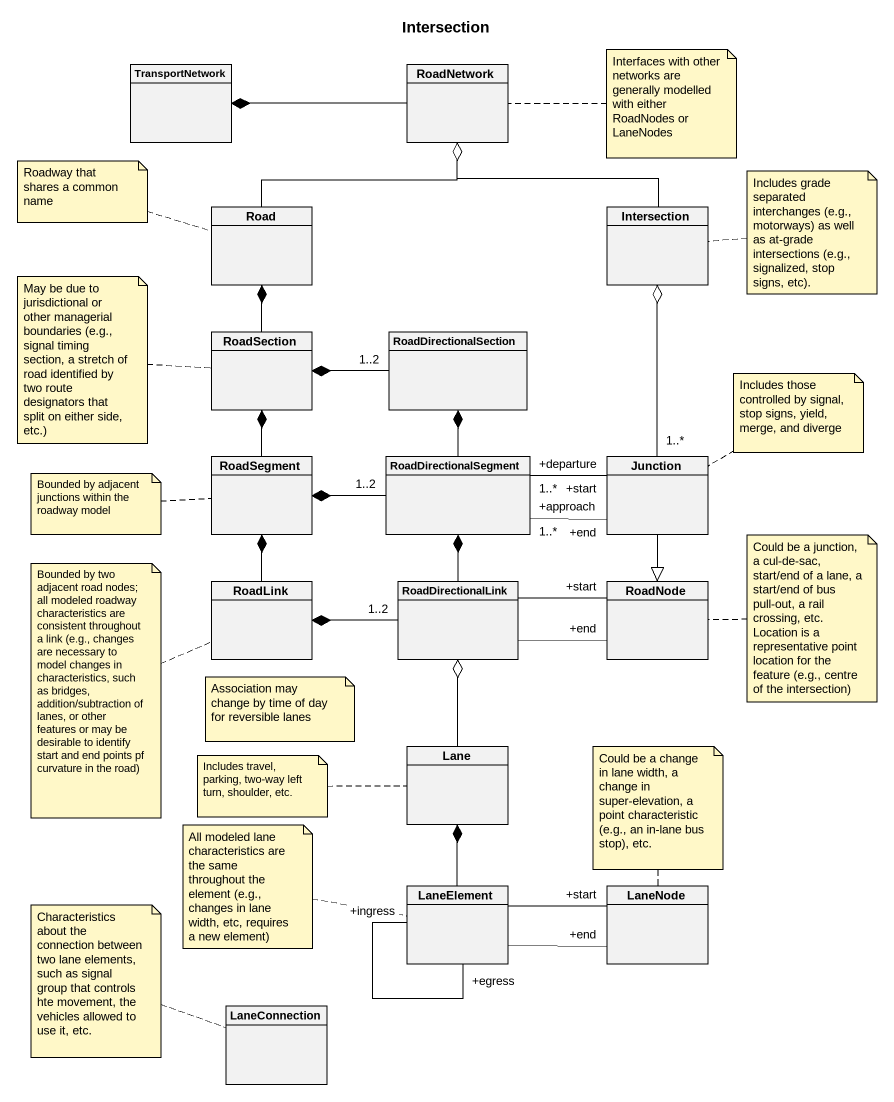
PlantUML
@startuml
title Intersection
hide circle
hide empty members
class TransportNetwork
class RoadNetwork
class Road
class Intersection
class RoadSection
class RoadDirectionalSection
class RoadSegment
class RoadDirectionalSegment
class Junction
class RoadLink
class RoadDirectionalLink
class RoadNode
class Lane
class LaneElement
class LaneNode
class LaneConnection
RoadNetwork -left-* TransportNetwork
Road -up-o RoadNetwork
Intersection -up-o RoadNetwork
RoadSection -up-* Road
RoadDirectionalSection "1..2" -left-* RoadSection
RoadSegment -up-* RoadSection
RoadDirectionalSegment -up-* RoadDirectionalSection
RoadDirectionalSegment "1..2" -left-* RoadSegment
RoadDirectionalSegment "+departure\n1..*" -right- "+start" Junction
RoadDirectionalSegment "+approach\n1..*" -right- "+end" Junction
Junction "1..*" -up-o Intersection
Junction --|> RoadNode
RoadLink -up-* RoadSegment
RoadDirectionalLink -up-* RoadDirectionalSegment
RoadDirectionalLink "1..2" -left-* RoadLink
RoadDirectionalLink -right- "+start" RoadNode
RoadDirectionalLink -right- "+end" RoadNode
Lane -up-o RoadDirectionalLink
LaneElement -up-* Lane
LaneElement "+ingress" -- "+egress" LaneElement
LaneElement -right- "+start" LaneNode
LaneElement -right- "+end" LaneNode
note right of RoadNetwork : Interfaces with other networks are generally modelled with either RoadNodes or LaneNodes
note left of Road : Roadway that shares a common name
note right of Intersection : Includes grade separated interchanges (e.g., motorways) as well as at-grade intersections (e.g., signalized, stop signs, etc).
note left of RoadSection : May be due to jurisdictional or other managerial boundaries (e.g., signal timing section, a stretch of road identified by two route designators that split on either side, etc.)
note right of Junction : Includes those controlled by signal, stop signs, yield, merge, and diverge
note left of RoadSegment : Bounded by adjacent junctions within the roadway model
note left of RoadLink : Bounded by two adjacent road nodes; all modeled roadway characteristics are consistent throughout a link (e.g., changes are necessary to model changes in characteristics, such as bridges, addition/subtraction of lanes, or other features or may be desirable to identify start and end points pf curvature in the road)
note right of RoadNode : Could be a junction, a cul-de-sac, start/end of a lane, a start/end of bus pull-out, a rail crossing, etc. Location is a representative point location for the feature (e.g., centre of the intersection)
note as N9
  Association may change by time of day for reversible lanes
end note
note left of Lane : Includes travel, parking, two-way left turn, shoulder, etc.
note top of LaneNode : Could be a change in lane width, a change in super-elevation, a point characteristic (e.g., an in-lane bus stop), etc.
note left of LaneElement : All modeled lane characteristics are the same throughout the element (e.g., changes in lane width, etc, requires a new element)
note left of LaneConnection : Characteristics about the connection between two lane elements, such as signal group that controls hte movement, the vehicles allowed to use it, etc.
@enduml
